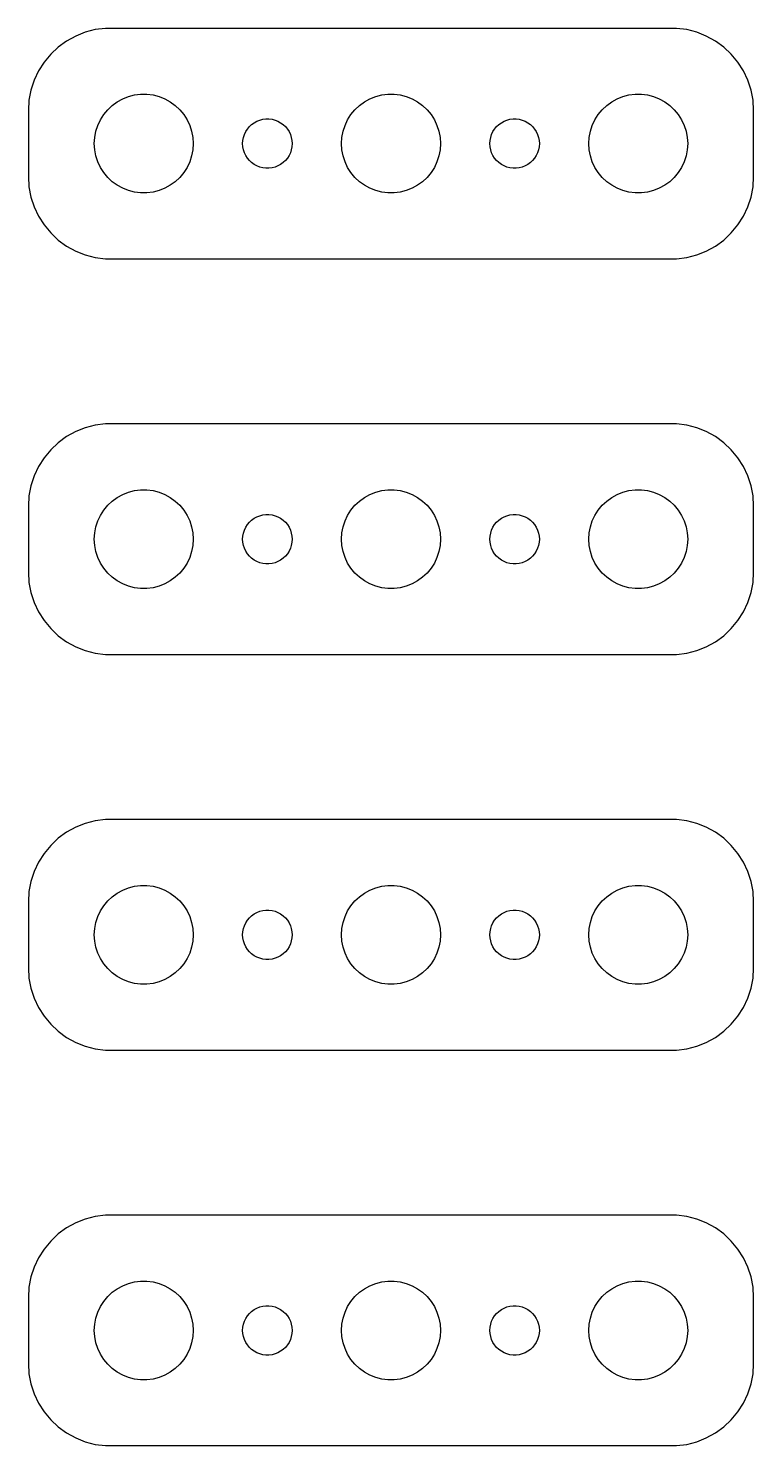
# Model space of a CAD drawing. Header units: metres. Extents: x -22 to 22, y 65 to 151.
import ezdxf

# ---------------------------------------------------------------- set-up
doc = ezdxf.new("R2010")
doc.units = ezdxf.units.M

msp = doc.modelspace()

# ---------------------------------------------------------------- linework, layer by layer
for p, q in [((-19.1289, 150.524), (-19.6791, 150.222)), ((-18.5451, 150.755), (-19.1289, 150.524)), ((-17.9369, 150.911), (-18.5451, 150.755)), ((-17.3139, 150.99), (-17.9369, 150.911)), ((17.3139, 150.99), (-17.3139, 150.99)), ((17.9369, 150.911), (17.3139, 150.99)), ((18.5451, 150.755), (17.9369, 150.911)), ((19.1289, 150.524), (18.5451, 150.755)), ((19.6791, 150.222), (19.1289, 150.524)), ((-20.1871, 149.853), (-20.6448, 149.423)), ((-19.6791, 150.222), (-20.1871, 149.853)), ((20.1871, 149.853), (19.6791, 150.222)), ((20.6448, 149.423), (20.1871, 149.853)), ((-21.0451, 148.939), (-21.3815, 148.409)), ((-20.6448, 149.423), (-21.0451, 148.939)), ((21.0451, 148.939), (20.6448, 149.423)), ((21.3815, 148.409), (21.0451, 148.939)), ((-21.3815, 148.409), (-21.6489, 147.841)), ((21.6489, 147.841), (21.3815, 148.409)), ((-21.8429, 147.243), (-21.9606, 146.627)), ((-21.6489, 147.841), (-21.8429, 147.243)), ((21.8429, 147.243), (21.6489, 147.841)), ((21.9606, 146.627), (21.8429, 147.243)), ((-21.9606, 146.627), (-22, 146)), ((-17.1869, 146.054), (-16.9123, 146.312)), ((-16.9123, 146.312), (-16.6075, 146.533)), ((-16.6075, 146.533), (-16.2773, 146.714)), ((-16.2773, 146.714), (-15.927, 146.853)), ((-15.927, 146.853), (-15.5621, 146.947)), ((-15.5621, 146.947), (-15.1884, 146.994)), ((-15.1884, 146.994), (-14.8116, 146.994)), ((-14.8116, 146.994), (-14.4379, 146.947)), ((-14.4379, 146.947), (-14.0729, 146.853)), ((-14.0729, 146.853), (-13.7227, 146.714)), ((-13.7227, 146.714), (-13.3925, 146.533)), ((-13.3925, 146.533), (-13.0877, 146.312)), ((-13.0877, 146.312), (-12.8131, 146.054)), ((-2.1869, 146.054), (-1.91226, 146.312)), ((-1.91226, 146.312), (-1.60747, 146.533)), ((-1.60747, 146.533), (-1.27733, 146.714)), ((-1.27733, 146.714), (-0.92705, 146.853)), ((-0.92705, 146.853), (-0.56213, 146.947)), ((-0.56213, 146.947), (-0.18837, 146.994)), ((-0.18837, 146.994), (0.18837, 146.994)), ((0.18837, 146.994), (0.56213, 146.947)), ((0.56213, 146.947), (0.92705, 146.853)), ((0.92705, 146.853), (1.27733, 146.714)), ((1.27733, 146.714), (1.60747, 146.533)), ((1.60747, 146.533), (1.91226, 146.312)), ((1.91226, 146.312), (2.1869, 146.054)), ((12.8131, 146.054), (13.0877, 146.312)), ((13.0877, 146.312), (13.3925, 146.533)), ((13.3925, 146.533), (13.7227, 146.714)), ((13.7227, 146.714), (14.0729, 146.853)), ((14.0729, 146.853), (14.4379, 146.947)), ((14.4379, 146.947), (14.8116, 146.994)), ((14.8116, 146.994), (15.1884, 146.994)), ((15.1884, 146.994), (15.5621, 146.947)), ((15.5621, 146.947), (15.927, 146.853)), ((15.927, 146.853), (16.2773, 146.714)), ((16.2773, 146.714), (16.6075, 146.533)), ((16.6075, 146.533), (16.9123, 146.312)), ((16.9123, 146.312), (17.1869, 146.054)), ((22, 146), (21.9606, 146.627)), ((-22, 146), (-22, 142)), ((-17.7893, 145.104), (-17.6289, 145.445)), ((-17.6289, 145.445), (-17.427, 145.763)), ((-17.427, 145.763), (-17.1869, 146.054)), ((-12.8131, 146.054), (-12.5729, 145.763)), ((-12.5729, 145.763), (-12.3711, 145.445)), ((-12.3711, 145.445), (-12.2107, 145.104)), ((-8.30373, 145.266), (-8.13866, 145.357)), ((-8.13866, 145.357), (-7.96352, 145.427)), ((-7.96352, 145.427), (-7.78107, 145.473)), ((-7.78107, 145.473), (-7.59418, 145.497)), ((-7.59418, 145.497), (-7.40581, 145.497)), ((-7.40581, 145.497), (-7.21892, 145.473)), ((-7.21892, 145.473), (-7.03647, 145.427)), ((-7.03647, 145.427), (-6.86133, 145.357)), ((-6.86133, 145.357), (-6.69626, 145.266)), ((-2.78932, 145.104), (-2.62891, 145.445)), ((-2.62891, 145.445), (-2.42705, 145.763)), ((-2.42705, 145.763), (-2.1869, 146.054)), ((2.1869, 146.054), (2.42705, 145.763)), ((2.42705, 145.763), (2.62891, 145.445)), ((2.62891, 145.445), (2.78932, 145.104)), ((6.69626, 145.266), (6.86133, 145.357)), ((6.86133, 145.357), (7.03647, 145.427)), ((7.03647, 145.427), (7.21892, 145.473)), ((7.21892, 145.473), (7.40581, 145.497)), ((7.40581, 145.497), (7.59418, 145.497)), ((7.59418, 145.497), (7.78107, 145.473)), ((7.78107, 145.473), (7.96352, 145.427)), ((7.96352, 145.427), (8.13866, 145.357)), ((8.13866, 145.357), (8.30373, 145.266)), ((12.2107, 145.104), (12.3711, 145.445)), ((12.3711, 145.445), (12.5729, 145.763)), ((12.5729, 145.763), (12.8131, 146.054)), ((17.1869, 146.054), (17.427, 145.763)), ((17.427, 145.763), (17.6289, 145.445)), ((17.6289, 145.445), (17.7893, 145.104)), ((22, 142), (22, 146)), ((-17.9763, 144.376), (-17.9057, 144.746)), ((-17.9057, 144.746), (-17.7893, 145.104)), ((-12.2107, 145.104), (-12.0942, 144.746)), ((-12.0942, 144.746), (-12.0237, 144.376)), ((-8.95287, 144.373), (-8.89465, 144.552)), ((-8.89465, 144.552), (-8.81445, 144.723)), ((-8.81445, 144.723), (-8.71352, 144.882)), ((-8.71352, 144.882), (-8.59344, 145.027)), ((-8.59344, 145.027), (-8.45613, 145.156)), ((-8.45613, 145.156), (-8.30373, 145.266)), ((-6.69626, 145.266), (-6.54385, 145.156)), ((-6.54385, 145.156), (-6.40654, 145.027)), ((-6.40654, 145.027), (-6.28647, 144.882)), ((-6.28647, 144.882), (-6.18553, 144.723)), ((-6.18553, 144.723), (-6.10533, 144.552)), ((-6.10533, 144.552), (-6.04712, 144.373)), ((-2.97633, 144.376), (-2.90575, 144.746)), ((-2.90575, 144.746), (-2.78932, 145.104)), ((2.78932, 145.104), (2.90575, 144.746)), ((2.90575, 144.746), (2.97633, 144.376)), ((6.04712, 144.373), (6.10533, 144.552)), ((6.10533, 144.552), (6.18553, 144.723)), ((6.18553, 144.723), (6.28647, 144.882)), ((6.28647, 144.882), (6.40654, 145.027)), ((6.40654, 145.027), (6.54385, 145.156)), ((6.54385, 145.156), (6.69626, 145.266)), ((8.30373, 145.266), (8.45613, 145.156)), ((8.45613, 145.156), (8.59344, 145.027)), ((8.59344, 145.027), (8.71352, 144.882)), ((8.71352, 144.882), (8.81445, 144.723)), ((8.81445, 144.723), (8.89465, 144.552)), ((8.89465, 144.552), (8.95287, 144.373)), ((12.0237, 144.376), (12.0942, 144.746)), ((12.0942, 144.746), (12.2107, 145.104)), ((17.7893, 145.104), (17.9057, 144.746)), ((17.9057, 144.746), (17.9763, 144.376)), ((-18, 144), (-17.9763, 144.376)), ((-17.9763, 143.624), (-18, 144)), ((-17.9057, 143.254), (-17.9763, 143.624)), ((-12.0237, 143.624), (-12.0942, 143.254)), ((-12.0237, 144.376), (-12, 144)), ((-12, 144), (-12.0237, 143.624)), ((-9, 144), (-8.98816, 144.188)), ((-8.98816, 143.812), (-9, 144)), ((-8.98816, 144.188), (-8.95287, 144.373)), ((-8.95287, 143.627), (-8.98816, 143.812)), ((-8.89465, 143.448), (-8.95287, 143.627)), ((-6.04712, 143.627), (-6.10533, 143.448)), ((-6.04712, 144.373), (-6.01183, 144.188)), ((-6.01183, 143.812), (-6.04712, 143.627)), ((-6.01183, 144.188), (-6, 144)), ((-6, 144), (-6.01183, 143.812)), ((-3, 144), (-2.97633, 144.376)), ((-2.97633, 143.624), (-3, 144)), ((-2.90575, 143.254), (-2.97633, 143.624)), ((2.97633, 143.624), (2.90575, 143.254)), ((2.97633, 144.376), (3, 144)), ((3, 144), (2.97633, 143.624)), ((6, 144), (6.01183, 144.188)), ((6.01183, 143.812), (6, 144)), ((6.01183, 144.188), (6.04712, 144.373)), ((6.04712, 143.627), (6.01183, 143.812)), ((6.10533, 143.448), (6.04712, 143.627)), ((8.95287, 143.627), (8.89465, 143.448)), ((8.95287, 144.373), (8.98816, 144.188)), ((8.98816, 143.812), (8.95287, 143.627)), ((8.98816, 144.188), (9, 144)), ((9, 144), (8.98816, 143.812)), ((12, 144), (12.0237, 144.376)), ((12.0237, 143.624), (12, 144)), ((12.0942, 143.254), (12.0237, 143.624)), ((17.9763, 143.624), (17.9057, 143.254)), ((17.9763, 144.376), (18, 144)), ((18, 144), (17.9763, 143.624)), ((-17.7893, 142.896), (-17.9057, 143.254)), ((-17.6289, 142.555), (-17.7893, 142.896)), ((-12.2107, 142.896), (-12.3711, 142.555)), ((-12.0942, 143.254), (-12.2107, 142.896)), ((-8.81445, 143.277), (-8.89465, 143.448)), ((-8.71352, 143.118), (-8.81445, 143.277)), ((-8.59344, 142.973), (-8.71352, 143.118)), ((-8.45613, 142.844), (-8.59344, 142.973)), ((-8.30373, 142.734), (-8.45613, 142.844)), ((-8.13866, 142.643), (-8.30373, 142.734)), ((-6.69626, 142.734), (-6.86133, 142.643)), ((-6.54385, 142.844), (-6.69626, 142.734)), ((-6.40654, 142.973), (-6.54385, 142.844)), ((-6.28647, 143.118), (-6.40654, 142.973)), ((-6.18553, 143.277), (-6.28647, 143.118)), ((-6.10533, 143.448), (-6.18553, 143.277)), ((-2.78932, 142.896), (-2.90575, 143.254)), ((-2.62891, 142.555), (-2.78932, 142.896)), ((2.78932, 142.896), (2.62891, 142.555)), ((2.90575, 143.254), (2.78932, 142.896)), ((6.18553, 143.277), (6.10533, 143.448)), ((6.28647, 143.118), (6.18553, 143.277)), ((6.40654, 142.973), (6.28647, 143.118)), ((6.54385, 142.844), (6.40654, 142.973)), ((6.69626, 142.734), (6.54385, 142.844)), ((6.86133, 142.643), (6.69626, 142.734)), ((8.30373, 142.734), (8.13866, 142.643)), ((8.45613, 142.844), (8.30373, 142.734)), ((8.59344, 142.973), (8.45613, 142.844)), ((8.71352, 143.118), (8.59344, 142.973)), ((8.81445, 143.277), (8.71352, 143.118)), ((8.89465, 143.448), (8.81445, 143.277)), ((12.2107, 142.896), (12.0942, 143.254)), ((12.3711, 142.555), (12.2107, 142.896)), ((17.7893, 142.896), (17.6289, 142.555)), ((17.9057, 143.254), (17.7893, 142.896)), ((-22, 142), (-21.9606, 141.373)), ((-17.427, 142.237), (-17.6289, 142.555)), ((-17.1869, 141.946), (-17.427, 142.237)), ((-16.9123, 141.688), (-17.1869, 141.946)), ((-12.8131, 141.946), (-13.0877, 141.688)), ((-12.5729, 142.237), (-12.8131, 141.946)), ((-12.3711, 142.555), (-12.5729, 142.237)), ((-7.96352, 142.573), (-8.13866, 142.643)), ((-7.78107, 142.527), (-7.96352, 142.573)), ((-7.59418, 142.503), (-7.78107, 142.527)), ((-7.40581, 142.503), (-7.59418, 142.503)), ((-7.21892, 142.527), (-7.40581, 142.503)), ((-7.03647, 142.573), (-7.21892, 142.527)), ((-6.86133, 142.643), (-7.03647, 142.573)), ((-2.42705, 142.237), (-2.62891, 142.555)), ((-2.1869, 141.946), (-2.42705, 142.237)), ((-1.91226, 141.688), (-2.1869, 141.946)), ((2.1869, 141.946), (1.91226, 141.688)), ((2.42705, 142.237), (2.1869, 141.946)), ((2.62891, 142.555), (2.42705, 142.237)), ((7.03647, 142.573), (6.86133, 142.643)), ((7.21892, 142.527), (7.03647, 142.573)), ((7.40581, 142.503), (7.21892, 142.527)), ((7.59418, 142.503), (7.40581, 142.503)), ((7.78107, 142.527), (7.59418, 142.503)), ((7.96352, 142.573), (7.78107, 142.527)), ((8.13866, 142.643), (7.96352, 142.573)), ((12.5729, 142.237), (12.3711, 142.555)), ((12.8131, 141.946), (12.5729, 142.237)), ((13.0877, 141.688), (12.8131, 141.946)), ((17.1869, 141.946), (16.9123, 141.688)), ((17.427, 142.237), (17.1869, 141.946)), ((17.6289, 142.555), (17.427, 142.237)), ((21.9606, 141.373), (22, 142)), ((-21.9606, 141.373), (-21.8429, 140.757)), ((-16.6075, 141.467), (-16.9123, 141.688)), ((-16.2773, 141.286), (-16.6075, 141.467)), ((-15.927, 141.147), (-16.2773, 141.286)), ((-15.5621, 141.053), (-15.927, 141.147)), ((-15.1884, 141.006), (-15.5621, 141.053)), ((-14.4379, 141.053), (-14.8116, 141.006)), ((-14.0729, 141.147), (-14.4379, 141.053)), ((-13.7227, 141.286), (-14.0729, 141.147)), ((-13.3925, 141.467), (-13.7227, 141.286)), ((-13.0877, 141.688), (-13.3925, 141.467)), ((-1.60747, 141.467), (-1.91226, 141.688)), ((-1.27733, 141.286), (-1.60747, 141.467)), ((-0.92705, 141.147), (-1.27733, 141.286)), ((-0.56213, 141.053), (-0.92705, 141.147)), ((-0.18837, 141.006), (-0.56213, 141.053)), ((0.56213, 141.053), (0.18837, 141.006)), ((0.92705, 141.147), (0.56213, 141.053)), ((1.27733, 141.286), (0.92705, 141.147)), ((1.60747, 141.467), (1.27733, 141.286)), ((1.91226, 141.688), (1.60747, 141.467)), ((13.3925, 141.467), (13.0877, 141.688)), ((13.7227, 141.286), (13.3925, 141.467)), ((14.0729, 141.147), (13.7227, 141.286)), ((14.4379, 141.053), (14.0729, 141.147)), ((14.8116, 141.006), (14.4379, 141.053)), ((15.5621, 141.053), (15.1884, 141.006)), ((15.927, 141.147), (15.5621, 141.053)), ((16.2773, 141.286), (15.927, 141.147)), ((16.6075, 141.467), (16.2773, 141.286)), ((16.9123, 141.688), (16.6075, 141.467)), ((21.8429, 140.757), (21.9606, 141.373)), ((-21.8429, 140.757), (-21.6489, 140.159)), ((-21.6489, 140.159), (-21.3815, 139.591)), ((-14.8116, 141.006), (-15.1884, 141.006)), ((0.18837, 141.006), (-0.18837, 141.006)), ((15.1884, 141.006), (14.8116, 141.006)), ((21.3815, 139.591), (21.6489, 140.159)), ((21.6489, 140.159), (21.8429, 140.757)), ((-21.3815, 139.591), (-21.0451, 139.061)), ((21.0451, 139.061), (21.3815, 139.591)), ((-21.0451, 139.061), (-20.6448, 138.577)), ((-20.6448, 138.577), (-20.1871, 138.147)), ((20.1871, 138.147), (20.6448, 138.577)), ((20.6448, 138.577), (21.0451, 139.061)), ((-20.1871, 138.147), (-19.6791, 137.778)), ((-19.6791, 137.778), (-19.1289, 137.476)), ((19.1289, 137.476), (19.6791, 137.778)), ((19.6791, 137.778), (20.1871, 138.147)), ((-19.1289, 137.476), (-18.5451, 137.245)), ((-18.5451, 137.245), (-17.9369, 137.089)), ((-17.9369, 137.089), (-17.3139, 137.01)), ((-17.3139, 137.01), (17.3139, 137.01)), ((17.3139, 137.01), (17.9369, 137.089)), ((17.9369, 137.089), (18.5451, 137.245)), ((18.5451, 137.245), (19.1289, 137.476)), ((-19.1289, 126.524), (-19.6791, 126.222)), ((-18.5451, 126.755), (-19.1289, 126.524)), ((-17.9369, 126.911), (-18.5451, 126.755)), ((-17.3139, 126.99), (-17.9369, 126.911)), ((17.3139, 126.99), (-17.3139, 126.99)), ((17.9369, 126.911), (17.3139, 126.99)), ((18.5451, 126.755), (17.9369, 126.911)), ((19.1289, 126.524), (18.5451, 126.755)), ((19.6791, 126.222), (19.1289, 126.524)), ((-20.1871, 125.853), (-20.6448, 125.423)), ((-19.6791, 126.222), (-20.1871, 125.853)), ((20.1871, 125.853), (19.6791, 126.222)), ((20.6448, 125.423), (20.1871, 125.853)), ((-21.0451, 124.939), (-21.3815, 124.409)), ((-20.6448, 125.423), (-21.0451, 124.939)), ((21.0451, 124.939), (20.6448, 125.423)), ((21.3815, 124.409), (21.0451, 124.939)), ((-21.6489, 123.841), (-21.8429, 123.243)), ((-21.3815, 124.409), (-21.6489, 123.841)), ((21.6489, 123.841), (21.3815, 124.409)), ((21.8429, 123.243), (21.6489, 123.841)), ((-21.8429, 123.243), (-21.9606, 122.627)), ((-15.5621, 122.947), (-15.1884, 122.994)), ((-15.1884, 122.994), (-14.8116, 122.994)), ((-14.8116, 122.994), (-14.4379, 122.947)), ((-0.56213, 122.947), (-0.18837, 122.994)), ((-0.18837, 122.994), (0.18837, 122.994)), ((0.18837, 122.994), (0.56213, 122.947)), ((14.4379, 122.947), (14.8116, 122.994)), ((14.8116, 122.994), (15.1884, 122.994)), ((15.1884, 122.994), (15.5621, 122.947)), ((21.9606, 122.627), (21.8429, 123.243)), ((-21.9606, 122.627), (-22, 122)), ((-17.1869, 122.054), (-16.9123, 122.312)), ((-16.9123, 122.312), (-16.6075, 122.533)), ((-16.6075, 122.533), (-16.2773, 122.714)), ((-16.2773, 122.714), (-15.927, 122.853)), ((-15.927, 122.853), (-15.5621, 122.947)), ((-14.4379, 122.947), (-14.0729, 122.853)), ((-14.0729, 122.853), (-13.7227, 122.714)), ((-13.7227, 122.714), (-13.3925, 122.533)), ((-13.3925, 122.533), (-13.0877, 122.312)), ((-13.0877, 122.312), (-12.8131, 122.054)), ((-2.1869, 122.054), (-1.91226, 122.312)), ((-1.91226, 122.312), (-1.60747, 122.533)), ((-1.60747, 122.533), (-1.27733, 122.714)), ((-1.27733, 122.714), (-0.92705, 122.853)), ((-0.92705, 122.853), (-0.56213, 122.947)), ((0.56213, 122.947), (0.92705, 122.853)), ((0.92705, 122.853), (1.27733, 122.714)), ((1.27733, 122.714), (1.60747, 122.533)), ((1.60747, 122.533), (1.91226, 122.312)), ((1.91226, 122.312), (2.1869, 122.054)), ((12.8131, 122.054), (13.0877, 122.312)), ((13.0877, 122.312), (13.3925, 122.533)), ((13.3925, 122.533), (13.7227, 122.714)), ((13.7227, 122.714), (14.0729, 122.853)), ((14.0729, 122.853), (14.4379, 122.947)), ((15.5621, 122.947), (15.927, 122.853)), ((15.927, 122.853), (16.2773, 122.714)), ((16.2773, 122.714), (16.6075, 122.533)), ((16.6075, 122.533), (16.9123, 122.312)), ((16.9123, 122.312), (17.1869, 122.054)), ((22, 122), (21.9606, 122.627)), ((-22, 122), (-22, 118)), ((-17.7893, 121.104), (-17.6289, 121.445)), ((-17.6289, 121.445), (-17.427, 121.763)), ((-17.427, 121.763), (-17.1869, 122.054)), ((-12.8131, 122.054), (-12.5729, 121.763)), ((-12.5729, 121.763), (-12.3711, 121.445)), ((-12.3711, 121.445), (-12.2107, 121.104)), ((-8.45613, 121.156), (-8.30373, 121.266)), ((-8.30373, 121.266), (-8.13866, 121.357)), ((-8.13866, 121.357), (-7.96352, 121.427)), ((-7.96352, 121.427), (-7.78107, 121.473)), ((-7.78107, 121.473), (-7.59418, 121.497)), ((-7.59418, 121.497), (-7.40581, 121.497)), ((-7.40581, 121.497), (-7.21892, 121.473)), ((-7.21892, 121.473), (-7.03647, 121.427)), ((-7.03647, 121.427), (-6.86133, 121.357)), ((-6.86133, 121.357), (-6.69626, 121.266)), ((-6.69626, 121.266), (-6.54385, 121.156)), ((-2.78932, 121.104), (-2.62891, 121.445)), ((-2.62891, 121.445), (-2.42705, 121.763)), ((-2.42705, 121.763), (-2.1869, 122.054)), ((2.1869, 122.054), (2.42705, 121.763)), ((2.42705, 121.763), (2.62891, 121.445)), ((2.62891, 121.445), (2.78932, 121.104)), ((6.54385, 121.156), (6.69626, 121.266)), ((6.69626, 121.266), (6.86133, 121.357)), ((6.86133, 121.357), (7.03647, 121.427)), ((7.03647, 121.427), (7.21892, 121.473)), ((7.21892, 121.473), (7.40581, 121.497)), ((7.40581, 121.497), (7.59418, 121.497)), ((7.59418, 121.497), (7.78107, 121.473)), ((7.78107, 121.473), (7.96352, 121.427)), ((7.96352, 121.427), (8.13866, 121.357)), ((8.13866, 121.357), (8.30373, 121.266)), ((8.30373, 121.266), (8.45613, 121.156)), ((12.2107, 121.104), (12.3711, 121.445)), ((12.3711, 121.445), (12.5729, 121.763)), ((12.5729, 121.763), (12.8131, 122.054)), ((17.1869, 122.054), (17.427, 121.763)), ((17.427, 121.763), (17.6289, 121.445)), ((17.6289, 121.445), (17.7893, 121.104)), ((22, 118), (22, 122)), ((-18, 120), (-17.9763, 120.376)), ((-17.9763, 120.376), (-17.9057, 120.746)), ((-17.9057, 120.746), (-17.7893, 121.104)), ((-12.2107, 121.104), (-12.0942, 120.746)), ((-12.0942, 120.746), (-12.0237, 120.376)), ((-12.0237, 120.376), (-12, 120)), ((-8.98816, 120.188), (-8.95287, 120.373)), ((-8.95287, 120.373), (-8.89465, 120.552)), ((-8.89465, 120.552), (-8.81445, 120.723)), ((-8.81445, 120.723), (-8.71352, 120.882)), ((-8.71352, 120.882), (-8.59344, 121.027)), ((-8.59344, 121.027), (-8.45613, 121.156)), ((-6.54385, 121.156), (-6.40654, 121.027)), ((-6.40654, 121.027), (-6.28647, 120.882)), ((-6.28647, 120.882), (-6.18553, 120.723)), ((-6.18553, 120.723), (-6.10533, 120.552)), ((-6.10533, 120.552), (-6.04712, 120.373)), ((-6.04712, 120.373), (-6.01183, 120.188)), ((-3, 120), (-2.97633, 120.376)), ((-2.97633, 120.376), (-2.90575, 120.746)), ((-2.90575, 120.746), (-2.78932, 121.104)), ((2.78932, 121.104), (2.90575, 120.746)), ((2.90575, 120.746), (2.97633, 120.376)), ((2.97633, 120.376), (3, 120)), ((6.01183, 120.188), (6.04712, 120.373)), ((6.04712, 120.373), (6.10533, 120.552)), ((6.10533, 120.552), (6.18553, 120.723)), ((6.18553, 120.723), (6.28647, 120.882)), ((6.28647, 120.882), (6.40654, 121.027)), ((6.40654, 121.027), (6.54385, 121.156)), ((8.45613, 121.156), (8.59344, 121.027)), ((8.59344, 121.027), (8.71352, 120.882)), ((8.71352, 120.882), (8.81445, 120.723)), ((8.81445, 120.723), (8.89465, 120.552)), ((8.89465, 120.552), (8.95287, 120.373)), ((8.95287, 120.373), (8.98816, 120.188)), ((12, 120), (12.0237, 120.376)), ((12.0237, 120.376), (12.0942, 120.746)), ((12.0942, 120.746), (12.2107, 121.104)), ((17.7893, 121.104), (17.9057, 120.746)), ((17.9057, 120.746), (17.9763, 120.376)), ((17.9763, 120.376), (18, 120)), ((-17.9763, 119.624), (-18, 120)), ((-17.9057, 119.254), (-17.9763, 119.624)), ((-12.0237, 119.624), (-12.0942, 119.254)), ((-12, 120), (-12.0237, 119.624)), ((-9, 120), (-8.98816, 120.188)), ((-8.98816, 119.812), (-9, 120)), ((-8.95287, 119.627), (-8.98816, 119.812)), ((-8.89465, 119.448), (-8.95287, 119.627)), ((-6.04712, 119.627), (-6.10533, 119.448)), ((-6.01183, 119.812), (-6.04712, 119.627)), ((-6.01183, 120.188), (-6, 120)), ((-6, 120), (-6.01183, 119.812)), ((-2.97633, 119.624), (-3, 120)), ((-2.90575, 119.254), (-2.97633, 119.624)), ((2.97633, 119.624), (2.90575, 119.254)), ((3, 120), (2.97633, 119.624)), ((6, 120), (6.01183, 120.188)), ((6.01183, 119.812), (6, 120)), ((6.04712, 119.627), (6.01183, 119.812)), ((6.10533, 119.448), (6.04712, 119.627)), ((8.95287, 119.627), (8.89465, 119.448)), ((8.98816, 119.812), (8.95287, 119.627)), ((8.98816, 120.188), (9, 120)), ((9, 120), (8.98816, 119.812)), ((12.0237, 119.624), (12, 120)), ((12.0942, 119.254), (12.0237, 119.624)), ((17.9763, 119.624), (17.9057, 119.254)), ((18, 120), (17.9763, 119.624)), ((-17.7893, 118.896), (-17.9057, 119.254)), ((-17.6289, 118.555), (-17.7893, 118.896)), ((-12.2107, 118.896), (-12.3711, 118.555)), ((-12.0942, 119.254), (-12.2107, 118.896)), ((-8.81445, 119.277), (-8.89465, 119.448)), ((-8.71352, 119.118), (-8.81445, 119.277)), ((-8.59344, 118.973), (-8.71352, 119.118)), ((-8.45613, 118.844), (-8.59344, 118.973)), ((-8.30373, 118.734), (-8.45613, 118.844)), ((-8.13866, 118.643), (-8.30373, 118.734)), ((-6.69626, 118.734), (-6.86133, 118.643)), ((-6.54385, 118.844), (-6.69626, 118.734)), ((-6.40654, 118.973), (-6.54385, 118.844)), ((-6.28647, 119.118), (-6.40654, 118.973)), ((-6.18553, 119.277), (-6.28647, 119.118)), ((-6.10533, 119.448), (-6.18553, 119.277)), ((-2.78932, 118.896), (-2.90575, 119.254)), ((-2.62891, 118.555), (-2.78932, 118.896)), ((2.78932, 118.896), (2.62891, 118.555)), ((2.90575, 119.254), (2.78932, 118.896)), ((6.18553, 119.277), (6.10533, 119.448)), ((6.28647, 119.118), (6.18553, 119.277)), ((6.40654, 118.973), (6.28647, 119.118)), ((6.54385, 118.844), (6.40654, 118.973)), ((6.69626, 118.734), (6.54385, 118.844)), ((6.86133, 118.643), (6.69626, 118.734)), ((8.30373, 118.734), (8.13866, 118.643)), ((8.45613, 118.844), (8.30373, 118.734)), ((8.59344, 118.973), (8.45613, 118.844)), ((8.71352, 119.118), (8.59344, 118.973)), ((8.81445, 119.277), (8.71352, 119.118)), ((8.89465, 119.448), (8.81445, 119.277)), ((12.2107, 118.896), (12.0942, 119.254)), ((12.3711, 118.555), (12.2107, 118.896)), ((17.7893, 118.896), (17.6289, 118.555)), ((17.9057, 119.254), (17.7893, 118.896)), ((-22, 118), (-21.9606, 117.373)), ((-17.427, 118.237), (-17.6289, 118.555)), ((-17.1869, 117.946), (-17.427, 118.237)), ((-16.9123, 117.688), (-17.1869, 117.946)), ((-12.8131, 117.946), (-13.0877, 117.688)), ((-12.5729, 118.237), (-12.8131, 117.946)), ((-12.3711, 118.555), (-12.5729, 118.237)), ((-7.96352, 118.573), (-8.13866, 118.643)), ((-7.78107, 118.527), (-7.96352, 118.573)), ((-7.59418, 118.503), (-7.78107, 118.527)), ((-7.40581, 118.503), (-7.59418, 118.503)), ((-7.21892, 118.527), (-7.40581, 118.503)), ((-7.03647, 118.573), (-7.21892, 118.527)), ((-6.86133, 118.643), (-7.03647, 118.573)), ((-2.42705, 118.237), (-2.62891, 118.555)), ((-2.1869, 117.946), (-2.42705, 118.237)), ((-1.91226, 117.688), (-2.1869, 117.946)), ((2.1869, 117.946), (1.91226, 117.688)), ((2.42705, 118.237), (2.1869, 117.946)), ((2.62891, 118.555), (2.42705, 118.237)), ((7.03647, 118.573), (6.86133, 118.643)), ((7.21892, 118.527), (7.03647, 118.573)), ((7.40581, 118.503), (7.21892, 118.527)), ((7.59418, 118.503), (7.40581, 118.503)), ((7.78107, 118.527), (7.59418, 118.503)), ((7.96352, 118.573), (7.78107, 118.527)), ((8.13866, 118.643), (7.96352, 118.573)), ((12.5729, 118.237), (12.3711, 118.555)), ((12.8131, 117.946), (12.5729, 118.237)), ((13.0877, 117.688), (12.8131, 117.946)), ((17.1869, 117.946), (16.9123, 117.688)), ((17.427, 118.237), (17.1869, 117.946)), ((17.6289, 118.555), (17.427, 118.237)), ((21.9606, 117.373), (22, 118)), ((-21.9606, 117.373), (-21.8429, 116.757)), ((-16.6075, 117.467), (-16.9123, 117.688)), ((-16.2773, 117.286), (-16.6075, 117.467)), ((-15.927, 117.147), (-16.2773, 117.286)), ((-15.5621, 117.053), (-15.927, 117.147)), ((-15.1884, 117.006), (-15.5621, 117.053)), ((-14.8116, 117.006), (-15.1884, 117.006)), ((-14.4379, 117.053), (-14.8116, 117.006)), ((-14.0729, 117.147), (-14.4379, 117.053)), ((-13.7227, 117.286), (-14.0729, 117.147)), ((-13.3925, 117.467), (-13.7227, 117.286)), ((-13.0877, 117.688), (-13.3925, 117.467)), ((-1.60747, 117.467), (-1.91226, 117.688)), ((-1.27733, 117.286), (-1.60747, 117.467)), ((-0.92705, 117.147), (-1.27733, 117.286)), ((-0.56213, 117.053), (-0.92705, 117.147)), ((-0.18837, 117.006), (-0.56213, 117.053)), ((0.18837, 117.006), (-0.18837, 117.006)), ((0.56213, 117.053), (0.18837, 117.006)), ((0.92705, 117.147), (0.56213, 117.053)), ((1.27733, 117.286), (0.92705, 117.147)), ((1.60747, 117.467), (1.27733, 117.286)), ((1.91226, 117.688), (1.60747, 117.467)), ((13.3925, 117.467), (13.0877, 117.688)), ((13.7227, 117.286), (13.3925, 117.467)), ((14.0729, 117.147), (13.7227, 117.286)), ((14.4379, 117.053), (14.0729, 117.147)), ((14.8116, 117.006), (14.4379, 117.053)), ((15.1884, 117.006), (14.8116, 117.006)), ((15.5621, 117.053), (15.1884, 117.006)), ((15.927, 117.147), (15.5621, 117.053)), ((16.2773, 117.286), (15.927, 117.147)), ((16.6075, 117.467), (16.2773, 117.286)), ((16.9123, 117.688), (16.6075, 117.467)), ((21.8429, 116.757), (21.9606, 117.373)), ((-21.8429, 116.757), (-21.6489, 116.159)), ((-21.6489, 116.159), (-21.3815, 115.591)), ((21.3815, 115.591), (21.6489, 116.159)), ((21.6489, 116.159), (21.8429, 116.757)), ((-21.3815, 115.591), (-21.0451, 115.061)), ((21.0451, 115.061), (21.3815, 115.591)), ((-21.0451, 115.061), (-20.6448, 114.577)), ((-20.6448, 114.577), (-20.1871, 114.147)), ((20.1871, 114.147), (20.6448, 114.577)), ((20.6448, 114.577), (21.0451, 115.061)), ((-20.1871, 114.147), (-19.6791, 113.778)), ((-19.6791, 113.778), (-19.1289, 113.476)), ((19.1289, 113.476), (19.6791, 113.778)), ((19.6791, 113.778), (20.1871, 114.147)), ((-19.1289, 113.476), (-18.5451, 113.245)), ((-18.5451, 113.245), (-17.9369, 113.089)), ((-17.9369, 113.089), (-17.3139, 113.01)), ((-17.3139, 113.01), (17.3139, 113.01)), ((17.3139, 113.01), (17.9369, 113.089)), ((17.9369, 113.089), (18.5451, 113.245)), ((18.5451, 113.245), (19.1289, 113.476)), ((-19.1289, 102.524), (-19.6791, 102.222)), ((-18.5451, 102.755), (-19.1289, 102.524)), ((-17.9369, 102.911), (-18.5451, 102.755)), ((-17.3139, 102.99), (-17.9369, 102.911)), ((17.3139, 102.99), (-17.3139, 102.99)), ((17.9369, 102.911), (17.3139, 102.99)), ((18.5451, 102.755), (17.9369, 102.911)), ((19.1289, 102.524), (18.5451, 102.755)), ((19.6791, 102.222), (19.1289, 102.524)), ((-20.1871, 101.853), (-20.6448, 101.423)), ((-19.6791, 102.222), (-20.1871, 101.853)), ((20.1871, 101.853), (19.6791, 102.222)), ((20.6448, 101.423), (20.1871, 101.853)), ((-21.0451, 100.939), (-21.3815, 100.409)), ((-20.6448, 101.423), (-21.0451, 100.939)), ((21.0451, 100.939), (20.6448, 101.423)), ((21.3815, 100.409), (21.0451, 100.939)), ((-21.6489, 99.8406), (-21.8429, 99.2434)), ((-21.3815, 100.409), (-21.6489, 99.8406)), ((21.6489, 99.8406), (21.3815, 100.409)), ((21.8429, 99.2434), (21.6489, 99.8406)), ((-21.8429, 99.2434), (-21.9606, 98.6267)), ((-15.927, 98.8532), (-15.5621, 98.9469)), ((-15.5621, 98.9469), (-15.1884, 98.9941)), ((-15.1884, 98.9941), (-14.8116, 98.9941)), ((-14.8116, 98.9941), (-14.4379, 98.9469)), ((-14.4379, 98.9469), (-14.0729, 98.8532)), ((-0.92705, 98.8532), (-0.56213, 98.9469)), ((-0.56213, 98.9469), (-0.18837, 98.9941)), ((-0.18837, 98.9941), (0.18837, 98.9941)), ((0.18837, 98.9941), (0.56213, 98.9469)), ((0.56213, 98.9469), (0.92705, 98.8532)), ((14.0729, 98.8532), (14.4379, 98.9469)), ((14.4379, 98.9469), (14.8116, 98.9941)), ((14.8116, 98.9941), (15.1884, 98.9941)), ((15.1884, 98.9941), (15.5621, 98.9469)), ((15.5621, 98.9469), (15.927, 98.8532)), ((21.9606, 98.6267), (21.8429, 99.2434)), ((-21.9606, 98.6267), (-22, 98)), ((-17.427, 97.7634), (-17.1869, 98.0536)), ((-17.1869, 98.0536), (-16.9123, 98.3115)), ((-16.9123, 98.3115), (-16.6075, 98.533)), ((-16.6075, 98.533), (-16.2773, 98.7145)), ((-16.2773, 98.7145), (-15.927, 98.8532)), ((-14.0729, 98.8532), (-13.7227, 98.7145)), ((-13.7227, 98.7145), (-13.3925, 98.533)), ((-13.3925, 98.533), (-13.0877, 98.3115)), ((-13.0877, 98.3115), (-12.8131, 98.0536)), ((-12.8131, 98.0536), (-12.5729, 97.7634)), ((-2.42705, 97.7634), (-2.1869, 98.0536)), ((-2.1869, 98.0536), (-1.91226, 98.3115)), ((-1.91226, 98.3115), (-1.60747, 98.533)), ((-1.60747, 98.533), (-1.27733, 98.7145)), ((-1.27733, 98.7145), (-0.92705, 98.8532)), ((0.92705, 98.8532), (1.27733, 98.7145)), ((1.27733, 98.7145), (1.60747, 98.533)), ((1.60747, 98.533), (1.91226, 98.3115)), ((1.91226, 98.3115), (2.1869, 98.0536)), ((2.1869, 98.0536), (2.42705, 97.7634)), ((12.5729, 97.7634), (12.8131, 98.0536)), ((12.8131, 98.0536), (13.0877, 98.3115)), ((13.0877, 98.3115), (13.3925, 98.533)), ((13.3925, 98.533), (13.7227, 98.7145)), ((13.7227, 98.7145), (14.0729, 98.8532)), ((15.927, 98.8532), (16.2773, 98.7145)), ((16.2773, 98.7145), (16.6075, 98.533)), ((16.6075, 98.533), (16.9123, 98.3115)), ((16.9123, 98.3115), (17.1869, 98.0536)), ((17.1869, 98.0536), (17.427, 97.7634)), ((22, 98), (21.9606, 98.6267)), ((-22, 98), (-22, 94)), ((-17.7893, 97.1044), (-17.6289, 97.4453)), ((-17.6289, 97.4453), (-17.427, 97.7634)), ((-12.5729, 97.7634), (-12.3711, 97.4453)), ((-12.3711, 97.4453), (-12.2107, 97.1044)), ((-8.45613, 97.1558), (-8.30373, 97.2665)), ((-8.30373, 97.2665), (-8.13866, 97.3572)), ((-8.13866, 97.3572), (-7.96352, 97.4266)), ((-7.96352, 97.4266), (-7.78107, 97.4734)), ((-7.78107, 97.4734), (-7.59418, 97.497)), ((-7.59418, 97.497), (-7.40581, 97.497)), ((-7.40581, 97.497), (-7.21892, 97.4734)), ((-7.21892, 97.4734), (-7.03647, 97.4266)), ((-7.03647, 97.4266), (-6.86133, 97.3572)), ((-6.86133, 97.3572), (-6.69626, 97.2665)), ((-6.69626, 97.2665), (-6.54385, 97.1558)), ((-2.78932, 97.1044), (-2.62891, 97.4453)), ((-2.62891, 97.4453), (-2.42705, 97.7634)), ((2.42705, 97.7634), (2.62891, 97.4453)), ((2.62891, 97.4453), (2.78932, 97.1044)), ((6.54385, 97.1558), (6.69626, 97.2665)), ((6.69626, 97.2665), (6.86133, 97.3572)), ((6.86133, 97.3572), (7.03647, 97.4266)), ((7.03647, 97.4266), (7.21892, 97.4734)), ((7.21892, 97.4734), (7.40581, 97.497)), ((7.40581, 97.497), (7.59418, 97.497)), ((7.59418, 97.497), (7.78107, 97.4734)), ((7.78107, 97.4734), (7.96352, 97.4266)), ((7.96352, 97.4266), (8.13866, 97.3572)), ((8.13866, 97.3572), (8.30373, 97.2665)), ((8.30373, 97.2665), (8.45613, 97.1558)), ((12.2107, 97.1044), (12.3711, 97.4453)), ((12.3711, 97.4453), (12.5729, 97.7634)), ((17.427, 97.7634), (17.6289, 97.4453)), ((17.6289, 97.4453), (17.7893, 97.1044)), ((22, 94), (22, 98)), ((-18, 96), (-17.9763, 96.376)), ((-17.9763, 96.376), (-17.9057, 96.7461)), ((-17.9057, 96.7461), (-17.7893, 97.1044)), ((-12.2107, 97.1044), (-12.0942, 96.7461)), ((-12.0942, 96.7461), (-12.0237, 96.376)), ((-12.0237, 96.376), (-12, 96)), ((-8.98816, 96.188), (-8.95287, 96.373)), ((-8.95287, 96.373), (-8.89465, 96.5522)), ((-8.89465, 96.5522), (-8.81445, 96.7226)), ((-8.81445, 96.7226), (-8.71352, 96.8817)), ((-8.71352, 96.8817), (-8.59344, 97.0268)), ((-8.59344, 97.0268), (-8.45613, 97.1558)), ((-6.54385, 97.1558), (-6.40654, 97.0268)), ((-6.40654, 97.0268), (-6.28647, 96.8817)), ((-6.28647, 96.8817), (-6.18553, 96.7226)), ((-6.18553, 96.7226), (-6.10533, 96.5522)), ((-6.10533, 96.5522), (-6.04712, 96.373)), ((-6.04712, 96.373), (-6.01183, 96.188)), ((-3, 96), (-2.97633, 96.376)), ((-2.97633, 96.376), (-2.90575, 96.7461)), ((-2.90575, 96.7461), (-2.78932, 97.1044)), ((2.78932, 97.1044), (2.90575, 96.7461)), ((2.90575, 96.7461), (2.97633, 96.376)), ((2.97633, 96.376), (3, 96)), ((6.01183, 96.188), (6.04712, 96.373)), ((6.04712, 96.373), (6.10533, 96.5522)), ((6.10533, 96.5522), (6.18553, 96.7226)), ((6.18553, 96.7226), (6.28647, 96.8817)), ((6.28647, 96.8817), (6.40654, 97.0268)), ((6.40654, 97.0268), (6.54385, 97.1558)), ((8.45613, 97.1558), (8.59344, 97.0268)), ((8.59344, 97.0268), (8.71352, 96.8817)), ((8.71352, 96.8817), (8.81445, 96.7226)), ((8.81445, 96.7226), (8.89465, 96.5522)), ((8.89465, 96.5522), (8.95287, 96.373)), ((8.95287, 96.373), (8.98816, 96.188)), ((12, 96), (12.0237, 96.376)), ((12.0237, 96.376), (12.0942, 96.7461)), ((12.0942, 96.7461), (12.2107, 97.1044)), ((17.7893, 97.1044), (17.9057, 96.7461)), ((17.9057, 96.7461), (17.9763, 96.376)), ((17.9763, 96.376), (18, 96)), ((-17.9763, 95.624), (-18, 96)), ((-17.9057, 95.2539), (-17.9763, 95.624)), ((-12.0237, 95.624), (-12.0942, 95.2539)), ((-12, 96), (-12.0237, 95.624)), ((-9, 96), (-8.98816, 96.188)), ((-8.98816, 95.812), (-9, 96)), ((-8.95287, 95.627), (-8.98816, 95.812)), ((-8.89465, 95.4478), (-8.95287, 95.627)), ((-8.81445, 95.2774), (-8.89465, 95.4478)), ((-6.10533, 95.4478), (-6.18553, 95.2774)), ((-6.04712, 95.627), (-6.10533, 95.4478)), ((-6.01183, 95.812), (-6.04712, 95.627)), ((-6.01183, 96.188), (-6, 96)), ((-6, 96), (-6.01183, 95.812)), ((-2.97633, 95.624), (-3, 96)), ((-2.90575, 95.2539), (-2.97633, 95.624)), ((2.97633, 95.624), (2.90575, 95.2539)), ((3, 96), (2.97633, 95.624)), ((6, 96), (6.01183, 96.188)), ((6.01183, 95.812), (6, 96)), ((6.04712, 95.627), (6.01183, 95.812)), ((6.10533, 95.4478), (6.04712, 95.627)), ((6.18553, 95.2774), (6.10533, 95.4478)), ((8.89465, 95.4478), (8.81445, 95.2774)), ((8.95287, 95.627), (8.89465, 95.4478)), ((8.98816, 95.812), (8.95287, 95.627)), ((8.98816, 96.188), (9, 96)), ((9, 96), (8.98816, 95.812)), ((12.0237, 95.624), (12, 96)), ((12.0942, 95.2539), (12.0237, 95.624)), ((17.9763, 95.624), (17.9057, 95.2539)), ((18, 96), (17.9763, 95.624)), ((-17.7893, 94.8956), (-17.9057, 95.2539)), ((-17.6289, 94.5547), (-17.7893, 94.8956)), ((-12.2107, 94.8956), (-12.3711, 94.5547)), ((-12.0942, 95.2539), (-12.2107, 94.8956)), ((-8.71352, 95.1183), (-8.81445, 95.2774)), ((-8.59344, 94.9732), (-8.71352, 95.1183)), ((-8.45613, 94.8442), (-8.59344, 94.9732)), ((-8.30373, 94.7335), (-8.45613, 94.8442)), ((-8.13866, 94.6428), (-8.30373, 94.7335)), ((-7.96352, 94.5734), (-8.13866, 94.6428)), ((-6.86133, 94.6428), (-7.03647, 94.5734)), ((-6.69626, 94.7335), (-6.86133, 94.6428)), ((-6.54385, 94.8442), (-6.69626, 94.7335)), ((-6.40654, 94.9732), (-6.54385, 94.8442)), ((-6.28647, 95.1183), (-6.40654, 94.9732)), ((-6.18553, 95.2774), (-6.28647, 95.1183)), ((-2.78932, 94.8956), (-2.90575, 95.2539)), ((-2.62891, 94.5547), (-2.78932, 94.8956)), ((2.78932, 94.8956), (2.62891, 94.5547)), ((2.90575, 95.2539), (2.78932, 94.8956)), ((6.28647, 95.1183), (6.18553, 95.2774)), ((6.40654, 94.9732), (6.28647, 95.1183)), ((6.54385, 94.8442), (6.40654, 94.9732)), ((6.69626, 94.7335), (6.54385, 94.8442)), ((6.86133, 94.6428), (6.69626, 94.7335)), ((7.03647, 94.5734), (6.86133, 94.6428)), ((8.13866, 94.6428), (7.96352, 94.5734)), ((8.30373, 94.7335), (8.13866, 94.6428)), ((8.45613, 94.8442), (8.30373, 94.7335)), ((8.59344, 94.9732), (8.45613, 94.8442)), ((8.71352, 95.1183), (8.59344, 94.9732)), ((8.81445, 95.2774), (8.71352, 95.1183)), ((12.2107, 94.8956), (12.0942, 95.2539)), ((12.3711, 94.5547), (12.2107, 94.8956)), ((17.7893, 94.8956), (17.6289, 94.5547)), ((17.9057, 95.2539), (17.7893, 94.8956)), ((-22, 94), (-21.9606, 93.3733)), ((-17.427, 94.2366), (-17.6289, 94.5547)), ((-17.1869, 93.9464), (-17.427, 94.2366)), ((-16.9123, 93.6885), (-17.1869, 93.9464)), ((-12.8131, 93.9464), (-13.0877, 93.6885)), ((-12.5729, 94.2366), (-12.8131, 93.9464)), ((-12.3711, 94.5547), (-12.5729, 94.2366)), ((-7.78107, 94.5266), (-7.96352, 94.5734)), ((-7.59418, 94.503), (-7.78107, 94.5266)), ((-7.40581, 94.503), (-7.59418, 94.503)), ((-7.21892, 94.5266), (-7.40581, 94.503)), ((-7.03647, 94.5734), (-7.21892, 94.5266)), ((-2.42705, 94.2366), (-2.62891, 94.5547)), ((-2.1869, 93.9464), (-2.42705, 94.2366)), ((-1.91226, 93.6885), (-2.1869, 93.9464)), ((2.1869, 93.9464), (1.91226, 93.6885)), ((2.42705, 94.2366), (2.1869, 93.9464)), ((2.62891, 94.5547), (2.42705, 94.2366)), ((7.21892, 94.5266), (7.03647, 94.5734)), ((7.40581, 94.503), (7.21892, 94.5266)), ((7.59418, 94.503), (7.40581, 94.503)), ((7.78107, 94.5266), (7.59418, 94.503)), ((7.96352, 94.5734), (7.78107, 94.5266)), ((12.5729, 94.2366), (12.3711, 94.5547)), ((12.8131, 93.9464), (12.5729, 94.2366)), ((13.0877, 93.6885), (12.8131, 93.9464)), ((17.1869, 93.9464), (16.9123, 93.6885)), ((17.427, 94.2366), (17.1869, 93.9464)), ((17.6289, 94.5547), (17.427, 94.2366)), ((21.9606, 93.3733), (22, 94)), ((-21.9606, 93.3733), (-21.8429, 92.7566)), ((-16.6075, 93.467), (-16.9123, 93.6885)), ((-16.2773, 93.2855), (-16.6075, 93.467)), ((-15.927, 93.1468), (-16.2773, 93.2855)), ((-15.5621, 93.0531), (-15.927, 93.1468)), ((-15.1884, 93.0059), (-15.5621, 93.0531)), ((-14.8116, 93.0059), (-15.1884, 93.0059)), ((-14.4379, 93.0531), (-14.8116, 93.0059)), ((-14.0729, 93.1468), (-14.4379, 93.0531)), ((-13.7227, 93.2855), (-14.0729, 93.1468)), ((-13.3925, 93.467), (-13.7227, 93.2855)), ((-13.0877, 93.6885), (-13.3925, 93.467)), ((-1.60747, 93.467), (-1.91226, 93.6885)), ((-1.27733, 93.2855), (-1.60747, 93.467)), ((-0.92705, 93.1468), (-1.27733, 93.2855)), ((-0.56213, 93.0531), (-0.92705, 93.1468)), ((-0.18837, 93.0059), (-0.56213, 93.0531)), ((0.18837, 93.0059), (-0.18837, 93.0059)), ((0.56213, 93.0531), (0.18837, 93.0059)), ((0.92705, 93.1468), (0.56213, 93.0531)), ((1.27733, 93.2855), (0.92705, 93.1468)), ((1.60747, 93.467), (1.27733, 93.2855)), ((1.91226, 93.6885), (1.60747, 93.467)), ((13.3925, 93.467), (13.0877, 93.6885)), ((13.7227, 93.2855), (13.3925, 93.467)), ((14.0729, 93.1468), (13.7227, 93.2855)), ((14.4379, 93.0531), (14.0729, 93.1468)), ((14.8116, 93.0059), (14.4379, 93.0531)), ((15.1884, 93.0059), (14.8116, 93.0059)), ((15.5621, 93.0531), (15.1884, 93.0059)), ((15.927, 93.1468), (15.5621, 93.0531)), ((16.2773, 93.2855), (15.927, 93.1468)), ((16.6075, 93.467), (16.2773, 93.2855)), ((16.9123, 93.6885), (16.6075, 93.467)), ((21.8429, 92.7566), (21.9606, 93.3733)), ((-21.8429, 92.7566), (-21.6489, 92.1594)), ((-21.6489, 92.1594), (-21.3815, 91.5912)), ((21.3815, 91.5912), (21.6489, 92.1594)), ((21.6489, 92.1594), (21.8429, 92.7566)), ((-21.3815, 91.5912), (-21.0451, 91.0611)), ((21.0451, 91.0611), (21.3815, 91.5912)), ((-21.0451, 91.0611), (-20.6448, 90.5773)), ((-20.6448, 90.5773), (-20.1871, 90.1474)), ((20.1871, 90.1474), (20.6448, 90.5773)), ((20.6448, 90.5773), (21.0451, 91.0611)), ((-20.1871, 90.1474), (-19.6791, 89.7784)), ((-19.6791, 89.7784), (-19.1289, 89.4759)), ((-19.1289, 89.4759), (-18.5451, 89.2447)), ((18.5451, 89.2447), (19.1289, 89.4759)), ((19.1289, 89.4759), (19.6791, 89.7784)), ((19.6791, 89.7784), (20.1871, 90.1474)), ((-18.5451, 89.2447), (-17.9369, 89.0886)), ((-17.9369, 89.0886), (-17.3139, 89.0099)), ((-17.3139, 89.0099), (17.3139, 89.0099)), ((17.3139, 89.0099), (17.9369, 89.0886)), ((17.9369, 89.0886), (18.5451, 89.2447)), ((-19.1289, 78.5241), (-19.6791, 78.2216)), ((-18.5451, 78.7553), (-19.1289, 78.5241)), ((-17.9369, 78.9114), (-18.5451, 78.7553)), ((-17.3139, 78.9901), (-17.9369, 78.9114)), ((17.3139, 78.9901), (-17.3139, 78.9901)), ((17.9369, 78.9114), (17.3139, 78.9901)), ((18.5451, 78.7553), (17.9369, 78.9114)), ((19.1289, 78.5241), (18.5451, 78.7553)), ((19.6791, 78.2216), (19.1289, 78.5241)), ((-20.6448, 77.4227), (-21.0451, 76.9389)), ((-20.1871, 77.8526), (-20.6448, 77.4227)), ((-19.6791, 78.2216), (-20.1871, 77.8526)), ((20.1871, 77.8526), (19.6791, 78.2216)), ((20.6448, 77.4227), (20.1871, 77.8526)), ((21.0451, 76.9389), (20.6448, 77.4227)), ((-21.0451, 76.9389), (-21.3815, 76.4088)), ((21.3815, 76.4088), (21.0451, 76.9389)), ((-21.6489, 75.8406), (-21.8429, 75.2434)), ((-21.3815, 76.4088), (-21.6489, 75.8406)), ((21.6489, 75.8406), (21.3815, 76.4088)), ((21.8429, 75.2434), (21.6489, 75.8406)), ((-21.8429, 75.2434), (-21.9606, 74.6267)), ((-16.2773, 74.7145), (-15.927, 74.8532)), ((-15.927, 74.8532), (-15.5621, 74.9469)), ((-15.5621, 74.9469), (-15.1884, 74.9941)), ((-15.1884, 74.9941), (-14.8116, 74.9941)), ((-14.8116, 74.9941), (-14.4379, 74.9469)), ((-14.4379, 74.9469), (-14.0729, 74.8532)), ((-14.0729, 74.8532), (-13.7227, 74.7145)), ((-1.27733, 74.7145), (-0.92705, 74.8532)), ((-0.92705, 74.8532), (-0.56213, 74.9469)), ((-0.56213, 74.9469), (-0.18837, 74.9941)), ((-0.18837, 74.9941), (0.18837, 74.9941)), ((0.18837, 74.9941), (0.56213, 74.9469)), ((0.56213, 74.9469), (0.92705, 74.8532)), ((0.92705, 74.8532), (1.27733, 74.7145)), ((13.7227, 74.7145), (14.0729, 74.8532)), ((14.0729, 74.8532), (14.4379, 74.9469)), ((14.4379, 74.9469), (14.8116, 74.9941)), ((14.8116, 74.9941), (15.1884, 74.9941)), ((15.1884, 74.9941), (15.5621, 74.9469)), ((15.5621, 74.9469), (15.927, 74.8532)), ((15.927, 74.8532), (16.2773, 74.7145)), ((21.9606, 74.6267), (21.8429, 75.2434)), ((-21.9606, 74.6267), (-22, 74)), ((-22, 74), (-22, 70)), ((-17.427, 73.7634), (-17.1869, 74.0536)), ((-17.1869, 74.0536), (-16.9123, 74.3115)), ((-16.9123, 74.3115), (-16.6075, 74.533)), ((-16.6075, 74.533), (-16.2773, 74.7145)), ((-13.7227, 74.7145), (-13.3925, 74.533)), ((-13.3925, 74.533), (-13.0877, 74.3115)), ((-13.0877, 74.3115), (-12.8131, 74.0536)), ((-12.8131, 74.0536), (-12.5729, 73.7634)), ((-2.42705, 73.7634), (-2.1869, 74.0536)), ((-2.1869, 74.0536), (-1.91226, 74.3115)), ((-1.91226, 74.3115), (-1.60747, 74.533)), ((-1.60747, 74.533), (-1.27733, 74.7145)), ((1.27733, 74.7145), (1.60747, 74.533)), ((1.60747, 74.533), (1.91226, 74.3115)), ((1.91226, 74.3115), (2.1869, 74.0536)), ((2.1869, 74.0536), (2.42705, 73.7634)), ((12.5729, 73.7634), (12.8131, 74.0536)), ((12.8131, 74.0536), (13.0877, 74.3115)), ((13.0877, 74.3115), (13.3925, 74.533)), ((13.3925, 74.533), (13.7227, 74.7145)), ((16.2773, 74.7145), (16.6075, 74.533)), ((16.6075, 74.533), (16.9123, 74.3115)), ((16.9123, 74.3115), (17.1869, 74.0536)), ((17.1869, 74.0536), (17.427, 73.7634)), ((22, 74), (21.9606, 74.6267)), ((22, 70), (22, 74)), ((-17.9057, 72.7461), (-17.7893, 73.1044)), ((-17.7893, 73.1044), (-17.6289, 73.4453)), ((-17.6289, 73.4453), (-17.427, 73.7634)), ((-12.5729, 73.7634), (-12.3711, 73.4453)), ((-12.3711, 73.4453), (-12.2107, 73.1044)), ((-12.2107, 73.1044), (-12.0942, 72.7461)), ((-8.59344, 73.0268), (-8.45613, 73.1558)), ((-8.45613, 73.1558), (-8.30373, 73.2665)), ((-8.30373, 73.2665), (-8.13866, 73.3572)), ((-8.13866, 73.3572), (-7.96352, 73.4266)), ((-7.96352, 73.4266), (-7.78107, 73.4734)), ((-7.78107, 73.4734), (-7.59418, 73.497)), ((-7.59418, 73.497), (-7.40581, 73.497)), ((-7.40581, 73.497), (-7.21892, 73.4734)), ((-7.21892, 73.4734), (-7.03647, 73.4266)), ((-7.03647, 73.4266), (-6.86133, 73.3572)), ((-6.86133, 73.3572), (-6.69626, 73.2665)), ((-6.69626, 73.2665), (-6.54385, 73.1558)), ((-6.54385, 73.1558), (-6.40654, 73.0268)), ((-2.90575, 72.7461), (-2.78932, 73.1044)), ((-2.78932, 73.1044), (-2.62891, 73.4453)), ((-2.62891, 73.4453), (-2.42705, 73.7634)), ((2.42705, 73.7634), (2.62891, 73.4453)), ((2.62891, 73.4453), (2.78932, 73.1044)), ((2.78932, 73.1044), (2.90575, 72.7461)), ((6.40654, 73.0268), (6.54385, 73.1558)), ((6.54385, 73.1558), (6.69626, 73.2665)), ((6.69626, 73.2665), (6.86133, 73.3572)), ((6.86133, 73.3572), (7.03647, 73.4266)), ((7.03647, 73.4266), (7.21892, 73.4734)), ((7.21892, 73.4734), (7.40581, 73.497)), ((7.40581, 73.497), (7.59418, 73.497)), ((7.59418, 73.497), (7.78107, 73.4734)), ((7.78107, 73.4734), (7.96352, 73.4266)), ((7.96352, 73.4266), (8.13866, 73.3572)), ((8.13866, 73.3572), (8.30373, 73.2665)), ((8.30373, 73.2665), (8.45613, 73.1558)), ((8.45613, 73.1558), (8.59344, 73.0268)), ((12.0942, 72.7461), (12.2107, 73.1044)), ((12.2107, 73.1044), (12.3711, 73.4453)), ((12.3711, 73.4453), (12.5729, 73.7634)), ((17.427, 73.7634), (17.6289, 73.4453)), ((17.6289, 73.4453), (17.7893, 73.1044)), ((17.7893, 73.1044), (17.9057, 72.7461)), ((-18, 72), (-17.9763, 72.376)), ((-17.9763, 72.376), (-17.9057, 72.7461)), ((-12.0942, 72.7461), (-12.0237, 72.376)), ((-12.0237, 72.376), (-12, 72)), ((-8.98816, 72.188), (-8.95287, 72.373)), ((-8.95287, 72.373), (-8.89465, 72.5522)), ((-8.89465, 72.5522), (-8.81445, 72.7226)), ((-8.81445, 72.7226), (-8.71352, 72.8817)), ((-8.71352, 72.8817), (-8.59344, 73.0268)), ((-6.40654, 73.0268), (-6.28647, 72.8817)), ((-6.28647, 72.8817), (-6.18553, 72.7226)), ((-6.18553, 72.7226), (-6.10533, 72.5522)), ((-6.10533, 72.5522), (-6.04712, 72.373)), ((-6.04712, 72.373), (-6.01183, 72.188)), ((-3, 72), (-2.97633, 72.376)), ((-2.97633, 72.376), (-2.90575, 72.7461)), ((2.90575, 72.7461), (2.97633, 72.376)), ((2.97633, 72.376), (3, 72)), ((6.01183, 72.188), (6.04712, 72.373)), ((6.04712, 72.373), (6.10533, 72.5522)), ((6.10533, 72.5522), (6.18553, 72.7226)), ((6.18553, 72.7226), (6.28647, 72.8817)), ((6.28647, 72.8817), (6.40654, 73.0268)), ((8.59344, 73.0268), (8.71352, 72.8817)), ((8.71352, 72.8817), (8.81445, 72.7226)), ((8.81445, 72.7226), (8.89465, 72.5522)), ((8.89465, 72.5522), (8.95287, 72.373)), ((8.95287, 72.373), (8.98816, 72.188)), ((12, 72), (12.0237, 72.376)), ((12.0237, 72.376), (12.0942, 72.7461)), ((17.9057, 72.7461), (17.9763, 72.376)), ((17.9763, 72.376), (18, 72)), ((-17.9763, 71.624), (-18, 72)), ((-17.9057, 71.2539), (-17.9763, 71.624)), ((-12.0237, 71.624), (-12.0942, 71.2539)), ((-12, 72), (-12.0237, 71.624)), ((-9, 72), (-8.98816, 72.188)), ((-8.98816, 71.812), (-9, 72)), ((-8.95287, 71.627), (-8.98816, 71.812)), ((-8.89465, 71.4478), (-8.95287, 71.627)), ((-8.81445, 71.2774), (-8.89465, 71.4478)), ((-6.10533, 71.4478), (-6.18553, 71.2774)), ((-6.04712, 71.627), (-6.10533, 71.4478)), ((-6.01183, 71.812), (-6.04712, 71.627)), ((-6.01183, 72.188), (-6, 72)), ((-6, 72), (-6.01183, 71.812)), ((-2.97633, 71.624), (-3, 72)), ((-2.90575, 71.2539), (-2.97633, 71.624)), ((2.97633, 71.624), (2.90575, 71.2539)), ((3, 72), (2.97633, 71.624)), ((6, 72), (6.01183, 72.188)), ((6.01183, 71.812), (6, 72)), ((6.04712, 71.627), (6.01183, 71.812)), ((6.10533, 71.4478), (6.04712, 71.627)), ((6.18553, 71.2774), (6.10533, 71.4478)), ((8.89465, 71.4478), (8.81445, 71.2774)), ((8.95287, 71.627), (8.89465, 71.4478)), ((8.98816, 71.812), (8.95287, 71.627)), ((8.98816, 72.188), (9, 72)), ((9, 72), (8.98816, 71.812)), ((12.0237, 71.624), (12, 72)), ((12.0942, 71.2539), (12.0237, 71.624)), ((17.9763, 71.624), (17.9057, 71.2539)), ((18, 72), (17.9763, 71.624)), ((-17.7893, 70.8956), (-17.9057, 71.2539)), ((-17.6289, 70.5547), (-17.7893, 70.8956)), ((-17.427, 70.2366), (-17.6289, 70.5547)), ((-12.3711, 70.5547), (-12.5729, 70.2366)), ((-12.2107, 70.8956), (-12.3711, 70.5547)), ((-12.0942, 71.2539), (-12.2107, 70.8956)), ((-8.71352, 71.1183), (-8.81445, 71.2774)), ((-8.59344, 70.9732), (-8.71352, 71.1183)), ((-8.45613, 70.8442), (-8.59344, 70.9732)), ((-8.30373, 70.7335), (-8.45613, 70.8442)), ((-8.13866, 70.6428), (-8.30373, 70.7335)), ((-7.96352, 70.5734), (-8.13866, 70.6428)), ((-7.78107, 70.5266), (-7.96352, 70.5734)), ((-7.59418, 70.503), (-7.78107, 70.5266)), ((-7.21892, 70.5266), (-7.40581, 70.503)), ((-7.03647, 70.5734), (-7.21892, 70.5266)), ((-6.86133, 70.6428), (-7.03647, 70.5734)), ((-6.69626, 70.7335), (-6.86133, 70.6428)), ((-6.54385, 70.8442), (-6.69626, 70.7335)), ((-6.40654, 70.9732), (-6.54385, 70.8442)), ((-6.28647, 71.1183), (-6.40654, 70.9732)), ((-6.18553, 71.2774), (-6.28647, 71.1183)), ((-2.78932, 70.8956), (-2.90575, 71.2539)), ((-2.62891, 70.5547), (-2.78932, 70.8956)), ((-2.42705, 70.2366), (-2.62891, 70.5547)), ((2.62891, 70.5547), (2.42705, 70.2366)), ((2.78932, 70.8956), (2.62891, 70.5547)), ((2.90575, 71.2539), (2.78932, 70.8956)), ((6.28647, 71.1183), (6.18553, 71.2774)), ((6.40654, 70.9732), (6.28647, 71.1183)), ((6.54385, 70.8442), (6.40654, 70.9732)), ((6.69626, 70.7335), (6.54385, 70.8442)), ((6.86133, 70.6428), (6.69626, 70.7335)), ((7.03647, 70.5734), (6.86133, 70.6428)), ((7.21892, 70.5266), (7.03647, 70.5734)), ((7.40581, 70.503), (7.21892, 70.5266)), ((7.78107, 70.5266), (7.59418, 70.503)), ((7.96352, 70.5734), (7.78107, 70.5266)), ((8.13866, 70.6428), (7.96352, 70.5734)), ((8.30373, 70.7335), (8.13866, 70.6428)), ((8.45613, 70.8442), (8.30373, 70.7335)), ((8.59344, 70.9732), (8.45613, 70.8442)), ((8.71352, 71.1183), (8.59344, 70.9732)), ((8.81445, 71.2774), (8.71352, 71.1183)), ((12.2107, 70.8956), (12.0942, 71.2539)), ((12.3711, 70.5547), (12.2107, 70.8956)), ((12.5729, 70.2366), (12.3711, 70.5547)), ((17.6289, 70.5547), (17.427, 70.2366)), ((17.7893, 70.8956), (17.6289, 70.5547)), ((17.9057, 71.2539), (17.7893, 70.8956)), ((-22, 70), (-21.9606, 69.3733)), ((-17.1869, 69.9464), (-17.427, 70.2366)), ((-16.9123, 69.6885), (-17.1869, 69.9464)), ((-16.6075, 69.467), (-16.9123, 69.6885)), ((-13.0877, 69.6885), (-13.3925, 69.467)), ((-12.8131, 69.9464), (-13.0877, 69.6885)), ((-12.5729, 70.2366), (-12.8131, 69.9464)), ((-7.40581, 70.503), (-7.59418, 70.503)), ((-2.1869, 69.9464), (-2.42705, 70.2366)), ((-1.91226, 69.6885), (-2.1869, 69.9464)), ((-1.60747, 69.467), (-1.91226, 69.6885)), ((1.91226, 69.6885), (1.60747, 69.467)), ((2.1869, 69.9464), (1.91226, 69.6885)), ((2.42705, 70.2366), (2.1869, 69.9464)), ((7.59418, 70.503), (7.40581, 70.503)), ((12.8131, 69.9464), (12.5729, 70.2366)), ((13.0877, 69.6885), (12.8131, 69.9464)), ((13.3925, 69.467), (13.0877, 69.6885)), ((16.9123, 69.6885), (16.6075, 69.467)), ((17.1869, 69.9464), (16.9123, 69.6885)), ((17.427, 70.2366), (17.1869, 69.9464)), ((21.9606, 69.3733), (22, 70)), ((-21.9606, 69.3733), (-21.8429, 68.7566)), ((-16.2773, 69.2855), (-16.6075, 69.467)), ((-15.927, 69.1468), (-16.2773, 69.2855)), ((-15.5621, 69.0531), (-15.927, 69.1468)), ((-15.1884, 69.0059), (-15.5621, 69.0531)), ((-14.8116, 69.0059), (-15.1884, 69.0059)), ((-14.4379, 69.0531), (-14.8116, 69.0059)), ((-14.0729, 69.1468), (-14.4379, 69.0531)), ((-13.7227, 69.2855), (-14.0729, 69.1468)), ((-13.3925, 69.467), (-13.7227, 69.2855)), ((-1.27733, 69.2855), (-1.60747, 69.467)), ((-0.92705, 69.1468), (-1.27733, 69.2855)), ((-0.56213, 69.0531), (-0.92705, 69.1468)), ((-0.18837, 69.0059), (-0.56213, 69.0531)), ((0.18837, 69.0059), (-0.18837, 69.0059)), ((0.56213, 69.0531), (0.18837, 69.0059)), ((0.92705, 69.1468), (0.56213, 69.0531)), ((1.27733, 69.2855), (0.92705, 69.1468)), ((1.60747, 69.467), (1.27733, 69.2855)), ((13.7227, 69.2855), (13.3925, 69.467)), ((14.0729, 69.1468), (13.7227, 69.2855)), ((14.4379, 69.0531), (14.0729, 69.1468)), ((14.8116, 69.0059), (14.4379, 69.0531)), ((15.1884, 69.0059), (14.8116, 69.0059)), ((15.5621, 69.0531), (15.1884, 69.0059)), ((15.927, 69.1468), (15.5621, 69.0531)), ((16.2773, 69.2855), (15.927, 69.1468)), ((16.6075, 69.467), (16.2773, 69.2855)), ((21.8429, 68.7566), (21.9606, 69.3733)), ((-21.8429, 68.7566), (-21.6489, 68.1594)), ((-21.6489, 68.1594), (-21.3815, 67.5912)), ((21.3815, 67.5912), (21.6489, 68.1594)), ((21.6489, 68.1594), (21.8429, 68.7566)), ((-21.3815, 67.5912), (-21.0451, 67.0611)), ((21.0451, 67.0611), (21.3815, 67.5912)), ((-21.0451, 67.0611), (-20.6448, 66.5773)), ((-20.6448, 66.5773), (-20.1871, 66.1474)), ((20.1871, 66.1474), (20.6448, 66.5773)), ((20.6448, 66.5773), (21.0451, 67.0611)), ((-20.1871, 66.1474), (-19.6791, 65.7784)), ((-19.6791, 65.7784), (-19.1289, 65.4759)), ((-19.1289, 65.4759), (-18.5451, 65.2447)), ((18.5451, 65.2447), (19.1289, 65.4759)), ((19.1289, 65.4759), (19.6791, 65.7784)), ((19.6791, 65.7784), (20.1871, 66.1474)), ((-18.5451, 65.2447), (-17.9369, 65.0886)), ((-17.9369, 65.0886), (-17.3139, 65.0099)), ((-17.3139, 65.0099), (17.3139, 65.0099)), ((17.3139, 65.0099), (17.9369, 65.0886)), ((17.9369, 65.0886), (18.5451, 65.2447))]:
    msp.add_line(p, q)

doc.saveas('drawing.dxf')
